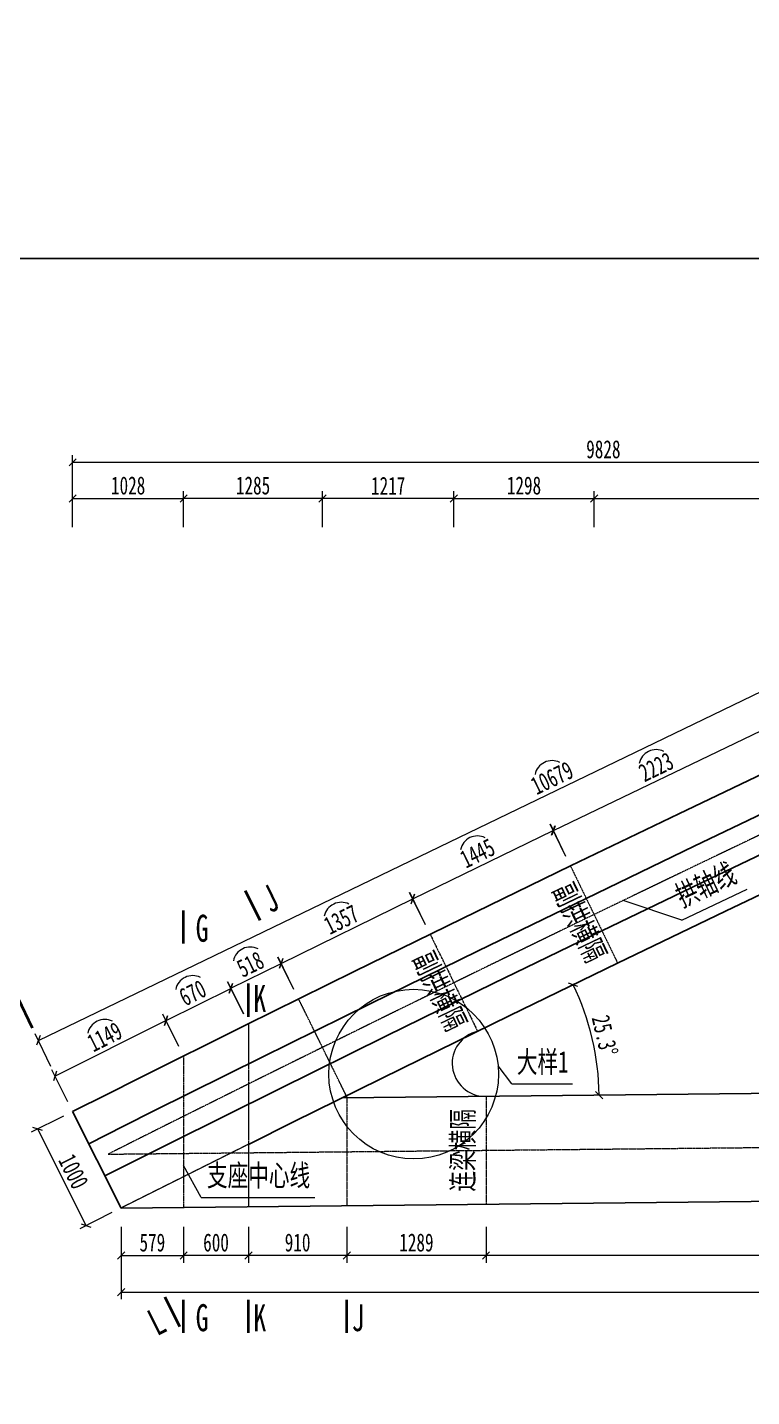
# Model space of a CAD drawing. Header units: millimetres. Extents: x -60009 to 63758, y -2164 to 95433.
# Drawn here: x -18727 to -12021, y 24024 to 36699 of the extents above; entities that cross this region are included whole.
import ezdxf
from ezdxf.enums import TextEntityAlignment as Align

# ---------------------------------------------------------------- set-up
doc = ezdxf.new("R2010")
doc.units = ezdxf.units.MM
doc.linetypes.add('CENTER2', pattern=[28.575000000000003, 19.05, -3.175, 3.175, -3.175])
doc.linetypes.add('DASHED', pattern=[0.75, 0.5, -0.25])
doc.layers.get('Defpoints').update_dxf_attribs({"color": 8})
for name, color, linetype, lineweight in [('中心线', 2, 'CENTER2', 15), ('文字', 7, 'Continuous', 15), ('横隔板', 6, 'CENTER2', 18), ('粗线', 3, 'Continuous', 35), ('细实线', 4, 'Continuous', 15), ('虚线', 7, 'DASHED', 15), ('钢板粗线', 1, 'Continuous', 25)]:
    doc.layers.add(name, color=color, linetype=linetype, lineweight=lineweight)
doc.styles.add('111', font='仿宋_GB2312.TTF', dxfattribs={"width": 0.7})
doc.styles.add('BM_Dim', font='仿宋_GB2312.TTF', dxfattribs={"width": 0.85})
doc.dimstyles.new('200', dxfattribs={"dimscale": 0, "dimtxt": 2.5, "dimasz": 1, "dimexe": 1, "dimexo": 1, "dimgap": 0.6, "dimtad": 1, "dimdec": 0, "dimdsep": 46, "dimtxsty": '111', "dimblk": 'OBLIQUE', "dimcen": 0, "dimclrd": 4, "dimclre": 4, "dimclrt": 4, "dimadec": 1, "dimazin": 2, "dimtfac": 1, "dimtdec": 0, "dimtix": 1, "dimtmove": 2, "dimatfit": 3, "dimfxl": 4, "dimfxlon": 1, "dimtolj": 1, "dimlwd": -1, "dimlwe": -1, "dimarcsym": 0})

# ---------------------------------------------------------------- blocks, each defined once
blk = doc.blocks.new('_Oblique')
at = {"color": 0, "linetype": 'ByBlock', "lineweight": -2}
blk.add_line((-0.5, -0.5), (0.5, 0.5), dxfattribs=at)
blk = doc.blocks.new('*D548')
at = {"layer": 'Defpoints', "color": 0, "transparency": 16777216}
for p in [(-16496.8955078125, 58904.015625), (-15549.90102066441, 58828.74125844237), (-16363.86392326405, 58535.08490051881), (-15210.53631542522, 57888.08299207548), (-16024.50030008712, 57594.4296335563)]:
    blk.add_point(p, dxfattribs=at)
at = {"layer": '细实线', "color": 4, "transparency": 16777216}
for p, q in [((-15592.4964917386, 58946.80727928001), (-15705.6185528466, 59260.358727055)), ((-16406.45941299403, 58653.15101822927), (-16519.58143581399, 58966.70247981769))]:
    blk.add_line(p, q, dxfattribs=at)
blk.add_arc((7131023265738.222, -19765921068622.19), 21012927712990.55, 109.8381073048676, 109.8381073072271, dxfattribs=at)
at = {"layer": '细实线', "color": 4, "transparency": 16777216, "xscale": 66.66666666666666, "yscale": 66.66666666666666, "zscale": 66.66666666666666}
for p, rotation in [((-15682.994140625, 59197.6484375), 19.83810730486761), ((-16496.95703125, 58903.9921875), 199.8381073072271)]:
    blk.add_blockref('_Oblique', p, dxfattribs=dict(at, rotation=rotation))
at = {"layer": '细实线', "color": 4, "transparency": 16777216, "insert": (-16130.45365775884, 59163.02490104437), "char_height": 166.6666666666666, "attachment_point": 5, "rotation": 19.838107306047323, "style": '111'}
blk.add_mtext('865', dxfattribs=at)
blk = doc.blocks.new('*D550')
at = {"layer": 'Defpoints', "color": 0, "transparency": 16777216}
for p in [(-15549.90102066441, 58828.74125844237), (-16363.86392326405, 58535.08490051881), (-15210.53631542522, 57888.08299207548), (-16024.50030008712, 57594.4296335563), (-15060.97154212231, 57473.51662341796)]:
    blk.add_point(p, dxfattribs=at)
at = {"layer": '细实线', "color": 4, "transparency": 16777216}
for p, q in [((-15151.46846294913, 57724.35709551556), (-15038.34748387209, 57410.80525737111)), ((-15965.43138080851, 57430.70083569014), (-15852.3103676885, 57117.14900982747))]:
    blk.add_line(p, q, dxfattribs=at)
blk.add_arc((7131023265738.222, -19765921068622.19), 21012927711157.64, 109.8381073048676, 109.8381073072271, dxfattribs=at)
at = {"layer": '细实线', "color": 4, "transparency": 16777216, "xscale": 66.66666666666666, "yscale": 66.66666666666666, "zscale": 66.66666666666666}
for p, rotation in [((-15060.9716796875, 57473.515625), 19.83810730486761), ((-15874.9345703125, 57179.859375), 199.8381073072271)]:
    blk.add_blockref('_Oblique', p, dxfattribs=dict(at, rotation=rotation))
at = {"layer": '细实线', "color": 4, "transparency": 16777216, "insert": (-15508.43314994634, 57438.89208854437), "char_height": 166.6666666666666, "attachment_point": 5, "rotation": 19.83810730604733, "style": '111'}
blk.add_mtext('865', dxfattribs=at)
blk = doc.blocks.new('*D922')
at = {"layer": 'Defpoints', "color": 0, "transparency": 16777216}
for p in [(-17859.16497570644, 25769.56757293704), (-17280.0539988102, 25828.53895013164), (-17280.0539988102, 25330.34693744308)]:
    blk.add_point(p, dxfattribs=at)
at = {"layer": '细实线', "color": 4, "transparency": 16777216}
for p, q in [((-17859.16497570644, 25597.01360410975), (-17859.16497570644, 25263.68027077641)), ((-17280.0539988102, 25597.01360410975), (-17280.0539988102, 25263.68027077641)), ((-17859.16497570644, 25330.34693744308), (-17280.0539988102, 25330.34693744308))]:
    blk.add_line(p, q, dxfattribs=at)
at = {"layer": '细实线', "color": 4, "transparency": 16777216, "xscale": 66.66666666666666, "yscale": 66.66666666666666, "zscale": 66.66666666666666, "rotation": 180}
blk.add_blockref('_Oblique', (-17859.16497570644, 25330.34693744308), dxfattribs=at)
at = {"layer": '细实线', "color": 4, "transparency": 16777216, "xscale": 66.66666666666666, "yscale": 66.66666666666666, "zscale": 66.66666666666666}
blk.add_blockref('_Oblique', (-17280.0539988102, 25330.34693744308), dxfattribs=at)
at = {"layer": '细实线', "color": 4, "transparency": 16777216, "insert": (-17569.60948725832, 25449.62621672236), "char_height": 166.6666666666666, "attachment_point": 5, "style": '111'}
blk.add_mtext('\\A1;579', dxfattribs=at)
blk = doc.blocks.new('*D923')
at = {"layer": 'Defpoints', "color": 0, "transparency": 16777216}
for p in [(-17280.0539988102, 25828.53895013164), (-16680.0539988102, 25826.89394593729), (-17280.0539988102, 25330.34693744308)]:
    blk.add_point(p, dxfattribs=at)
at = {"layer": '细实线', "color": 4, "transparency": 16777216}
for p, q in [((-17280.0539988102, 25597.01360410975), (-17280.0539988102, 25263.68027077641)), ((-16680.0539988102, 25597.01360410975), (-16680.0539988102, 25263.68027077641)), ((-16680.0539988102, 25330.34693744308), (-17280.0539988102, 25330.34693744308))]:
    blk.add_line(p, q, dxfattribs=at)
at = {"layer": '细实线', "color": 4, "transparency": 16777216, "xscale": 66.66666666666666, "yscale": 66.66666666666666, "zscale": 66.66666666666666, "rotation": 180}
blk.add_blockref('_Oblique', (-17280.0539988102, 25330.34693744308), dxfattribs=at)
at = {"layer": '细实线', "color": 4, "transparency": 16777216, "xscale": 66.66666666666666, "yscale": 66.66666666666666, "zscale": 66.66666666666666}
blk.add_blockref('_Oblique', (-16680.0539988102, 25330.34693744308), dxfattribs=at)
at = {"layer": '细实线', "color": 4, "transparency": 16777216, "insert": (-16980.0539988102, 25449.62621672236), "char_height": 166.6666666666666, "attachment_point": 5, "style": '111'}
blk.add_mtext('\\A1;600', dxfattribs=at)
blk = doc.blocks.new('*D924')
at = {"layer": 'Defpoints', "color": 0, "transparency": 16777216}
for p in [(-16680.0539988102, 25828.53895013164), (-15769.59141918984, 25847.94999962494), (-16680.0539988102, 25330.34693744308)]:
    blk.add_point(p, dxfattribs=at)
at = {"layer": '细实线', "color": 4, "transparency": 16777216}
for p, q in [((-16680.0539988102, 25597.01360410975), (-16680.0539988102, 25263.68027077641)), ((-15769.59141918984, 25597.01360410975), (-15769.59141918984, 25263.68027077641)), ((-15769.59141918984, 25330.34693744308), (-16680.0539988102, 25330.34693744308))]:
    blk.add_line(p, q, dxfattribs=at)
at = {"layer": '细实线', "color": 4, "transparency": 16777216, "xscale": 66.66666666666666, "yscale": 66.66666666666666, "zscale": 66.66666666666666, "rotation": 180}
blk.add_blockref('_Oblique', (-16680.0539988102, 25330.34693744308), dxfattribs=at)
at = {"layer": '细实线', "color": 4, "transparency": 16777216, "xscale": 66.66666666666666, "yscale": 66.66666666666666, "zscale": 66.66666666666666}
blk.add_blockref('_Oblique', (-15769.59141918984, 25330.34693744308), dxfattribs=at)
at = {"layer": '细实线', "color": 4, "transparency": 16777216, "insert": (-16224.82270900001, 25449.62621672236), "char_height": 166.6666666666666, "attachment_point": 5, "style": '111'}
blk.add_mtext('\\A1;910', dxfattribs=at)
blk = doc.blocks.new('*D925')
at = {"layer": 'Defpoints', "color": 0, "transparency": 16777216}
for p in [(-15769.59141918984, 25828.53895013164), (-14480.32922926577, 25834.39512440574), (-15769.59141918984, 25330.34693744308)]:
    blk.add_point(p, dxfattribs=at)
at = {"layer": '细实线', "color": 4, "transparency": 16777216}
for p, q in [((-15769.59141918984, 25597.01360410975), (-15769.59141918984, 25263.68027077641)), ((-14480.32922926577, 25597.01360410975), (-14480.32922926577, 25263.68027077641)), ((-14480.32922926577, 25330.34693744308), (-15769.59141918984, 25330.34693744308))]:
    blk.add_line(p, q, dxfattribs=at)
at = {"layer": '细实线', "color": 4, "transparency": 16777216, "xscale": 66.66666666666666, "yscale": 66.66666666666666, "zscale": 66.66666666666666, "rotation": 180}
blk.add_blockref('_Oblique', (-15769.59141918984, 25330.34693744308), dxfattribs=at)
at = {"layer": '细实线', "color": 4, "transparency": 16777216, "xscale": 66.66666666666666, "yscale": 66.66666666666666, "zscale": 66.66666666666666}
blk.add_blockref('_Oblique', (-14480.32922926577, 25330.34693744308), dxfattribs=at)
at = {"layer": '细实线', "color": 4, "transparency": 16777216, "insert": (-15124.9603242278, 25449.62621672236), "char_height": 166.6666666666666, "attachment_point": 5, "style": '111'}
blk.add_mtext('\\A1;1289', dxfattribs=at)
blk = doc.blocks.new('*D926')
at = {"layer": 'Defpoints', "color": 0, "transparency": 16777216}
for p in [(3519.946001190501, 26028.66645717498), (-14480.32922926577, 25834.39512440574), (-14480.32922926577, 25330.34693744308)]:
    blk.add_point(p, dxfattribs=at)
at = {"layer": '细实线', "color": 4, "transparency": 16777216}
for p, q in [((-14480.32922926577, 25597.01360410975), (-14480.32922926577, 25263.68027077641)), ((3519.946001190501, 25597.01360410974), (3519.946001190501, 25263.68027077641)), ((3519.946001190501, 25330.34693744308), (-14480.32922926577, 25330.34693744308))]:
    blk.add_line(p, q, dxfattribs=at)
at = {"layer": '细实线', "color": 4, "transparency": 16777216, "xscale": 66.66666666666666, "yscale": 66.66666666666666, "zscale": 66.66666666666666, "rotation": 180}
blk.add_blockref('_Oblique', (-14480.32922926577, 25330.34693744308), dxfattribs=at)
at = {"layer": '细实线', "color": 4, "transparency": 16777216, "xscale": 66.66666666666666, "yscale": 66.66666666666666, "zscale": 66.66666666666666}
blk.add_blockref('_Oblique', (3519.946001190501, 25330.34693744308), dxfattribs=at)
at = {"layer": '细实线', "color": 4, "transparency": 16777216, "insert": (-5480.191614037636, 25449.62621672236), "char_height": 166.6666666666666, "attachment_point": 5, "style": '111'}
blk.add_mtext('\\A1;6×3000', dxfattribs=at)
blk = doc.blocks.new('*D928')
at = {"layer": 'Defpoints', "color": 0, "transparency": 16777216}
for p in [(5519.946001190705, 25489.60029198393), (-17859.16497570644, 25430.62891478884), (5519.946001190705, 24991.40827929537)]:
    blk.add_point(p, dxfattribs=at)
at = {"layer": '细实线', "color": 4, "transparency": 16777216}
for p, q in [((-17859.16497570644, 25258.07494596204), (-17859.16497570644, 24924.74161262871)), ((5519.946001190705, 25258.07494596204), (5519.946001190705, 24924.74161262871)), ((-17859.16497570644, 24991.40827929537), (5519.946001190705, 24991.40827929537))]:
    blk.add_line(p, q, dxfattribs=at)
at = {"layer": '细实线', "color": 4, "transparency": 16777216, "xscale": 66.66666666666666, "yscale": 66.66666666666666, "zscale": 66.66666666666666, "rotation": 180}
blk.add_blockref('_Oblique', (-17859.16497570644, 24991.40827929537), dxfattribs=at)
at = {"layer": '细实线', "color": 4, "transparency": 16777216, "xscale": 66.66666666666666, "yscale": 66.66666666666666, "zscale": 66.66666666666666}
blk.add_blockref('_Oblique', (5519.946001190705, 24991.40827929537), dxfattribs=at)
at = {"layer": '细实线', "color": 4, "transparency": 16777216, "insert": (-6169.60948725787, 25110.68755857465), "char_height": 166.6666666666666, "attachment_point": 5, "style": '111'}
blk.add_mtext('\\A1;23379', dxfattribs=at)
blk = doc.blocks.new('*D929')
at = {"layer": 'Defpoints', "color": 0, "transparency": 16777216}
for p in [(-18307.70678094863, 26663.32942541729), (-18631.11697165436, 26501.02333641796), (-17859.16497570644, 25769.56757293704)]:
    blk.add_point(p, dxfattribs=at)
at = {"layer": '细实线', "color": 4, "transparency": 16777216}
for p, q in [((-18392.78047765949, 26620.63448448262), (-18690.70109515308, 26471.1205494018)), ((-18182.57516641217, 25607.26148393771), (-18631.11697165436, 26501.02333641796)), ((-17944.2386724173, 25726.87263200236), (-18242.15928991089, 25577.35869692155))]:
    blk.add_line(p, q, dxfattribs=at)
at = {"layer": '细实线', "color": 4, "transparency": 16777216, "xscale": 66.66666666666666, "yscale": 66.66666666666666, "zscale": 66.66666666666666}
for p, rotation in [((-18631.11697165436, 26501.02333641796), 116.6501661137063), ((-18182.57516641217, 25607.26148393771), 296.6501661137062)]:
    blk.add_blockref('_Oblique', p, dxfattribs=dict(at, rotation=rotation))
at = {"layer": '细实线', "color": 4, "transparency": 16777216, "insert": (-18300.23879942204, 26107.64415343378), "char_height": 166.6666666666666, "attachment_point": 5, "rotation": 296.6501661137063, "style": '111'}
blk.add_mtext('\\A1;1000', dxfattribs=at)
blk = doc.blocks.new('*D930')
at = {"layer": 'Defpoints', "color": 0, "transparency": 16777216}
for p in [(-17443.71053196422, 27504.54238860812), (-17280.0539988102, 27177.35817817543), (-18307.70678094869, 26663.32942541729)]:
    blk.add_point(p, dxfattribs=at)
at = {"layer": '细实线', "color": 4, "transparency": 16777216}
for p, q in [((-18471.36331410271, 26990.51363584998), (-17443.71053196422, 27504.54238860812)), ((-17324.41600376149, 27266.04725940838), (-17473.5341640149, 27564.16617090806)), ((-18352.06878589998, 26752.01850665025), (-18501.18694615339, 27050.13741814992))]:
    blk.add_line(p, q, dxfattribs=at)
at = {"layer": '细实线', "color": 4, "transparency": 16777216, "xscale": 66.66666666666666, "yscale": 66.66666666666666, "zscale": 66.66666666666666}
for p, rotation in [((-17443.71053196422, 27504.54238860812), 26.5740764491384), ((-18471.36331410271, 26990.51363584998), 206.5740764491384)]:
    blk.add_blockref('_Oblique', p, dxfattribs=dict(at, rotation=rotation))
at = {"layer": '细实线', "color": 4, "transparency": 16777216, "insert": (-18010.8970430809, 27354.20623893867), "char_height": 166.6666666666666, "attachment_point": 5, "rotation": 26.5740764491384, "style": '111'}
blk.add_mtext('\\A1;1149', dxfattribs=at)
blk = doc.blocks.new('*D931')
at = {"layer": 'Defpoints', "color": 0, "transparency": 16777216}
for p in [(-16842.98831987709, 27803.35396831268), (-16680.0539988102, 27475.96546251168), (-17280.0539988102, 27177.35817817543)]:
    blk.add_point(p, dxfattribs=at)
at = {"layer": '细实线', "color": 4, "transparency": 16777216}
for p, q in [((-17442.98831987709, 27504.74668397643), (-16842.98831987709, 27803.35396831268)), ((-16724.17488734764, 27564.61880257106), (-16872.69167800946, 27863.03775974809)), ((-17324.17488734764, 27266.01151823481), (-17472.69167800946, 27564.43047541184))]:
    blk.add_line(p, q, dxfattribs=at)
at = {"layer": '细实线', "color": 4, "transparency": 16777216, "xscale": 66.66666666666666, "yscale": 66.66666666666666, "zscale": 66.66666666666666}
for p, rotation in [((-16842.98831987709, 27803.35396831268), 26.45855678253192), ((-17442.98831987709, 27504.74668397643), 206.4585567825319)]:
    blk.add_blockref('_Oblique', p, dxfattribs=dict(at, rotation=rotation))
at = {"layer": '细实线', "color": 4, "transparency": 16777216, "insert": (-17196.13324713013, 27760.83592055061), "char_height": 166.6666666666666, "attachment_point": 5, "rotation": 26.458556782531915, "style": '111'}
blk.add_mtext('\\A1;670', dxfattribs=at)
blk = doc.blocks.new('*D932')
at = {"layer": 'Defpoints', "color": 0, "transparency": 16777216}
for p in [(-16377.41153929086, 28033.16469661754), (-16215.53460420848, 27705.34343049036), (-16680.0539988102, 27475.96546251168)]:
    blk.add_point(p, dxfattribs=at)
at = {"layer": '细实线', "color": 4, "transparency": 16777216}
for p, q in [((-16841.93093389257, 27803.78672863886), (-16377.41153929086, 28033.16469661754)), ((-16259.34271756289, 27794.06040044768), (-16406.92874472285, 28092.94077066)), ((-16723.86211216461, 27564.68243246901), (-16871.44813932457, 27863.56280268132))]:
    blk.add_line(p, q, dxfattribs=at)
at = {"layer": '细实线', "color": 4, "transparency": 16777216, "xscale": 66.66666666666666, "yscale": 66.66666666666666, "zscale": 66.66666666666666}
for p, rotation in [((-16377.41153929086, 28033.16469661754), 26.27999044310848), ((-16841.93093389257, 27803.78672863886), 206.2799904431085)]:
    blk.add_blockref('_Oblique', p, dxfattribs=dict(at, rotation=rotation))
at = {"layer": '细实线', "color": 4, "transparency": 16777216, "insert": (-16662.48310144571, 28025.42641807715), "char_height": 166.6666666666666, "attachment_point": 5, "rotation": 26.27999044310849, "style": '111'}
blk.add_mtext('\\A1;518', dxfattribs=at)
blk = doc.blocks.new('*D933')
at = {"layer": 'Defpoints', "color": 0, "transparency": 16777216}
for p in [(-15158.76565097008, 28631.50263187389), (-14997.65761685166, 28303.44929803201), (-16215.53563971648, 27705.34553312913)]:
    blk.add_point(p, dxfattribs=at)
at = {"layer": '细实线', "color": 4, "transparency": 16777216}
for p, q in [((-15041.21536689798, 28392.14298233855), (-15188.1532219881, 28691.34254425772)), ((-16376.64367383489, 28033.398866971), (-15158.76565097008, 28631.50263187389)), ((-16259.09338976279, 27794.03921743566), (-16406.03124485291, 28093.23877935484))]:
    blk.add_line(p, q, dxfattribs=at)
at = {"layer": '细实线', "color": 4, "transparency": 16777216, "xscale": 66.66666666666666, "yscale": 66.66666666666666, "zscale": 66.66666666666666}
for p, rotation in [((-15158.76565097008, 28631.50263187389), 26.15580132568464), ((-16376.64367383489, 28033.398866971), 206.1558013256846)]:
    blk.add_blockref('_Oblique', p, dxfattribs=dict(at, rotation=rotation))
at = {"layer": '细实线', "color": 4, "transparency": 16777216, "insert": (-15820.28458676446, 28439.51567374163), "char_height": 166.6666666666666, "attachment_point": 5, "rotation": 26.15580132568464, "style": '111'}
blk.add_mtext('\\A1;1357', dxfattribs=at)
blk = doc.blocks.new('*D934')
at = {"layer": 'Defpoints', "color": 0, "transparency": 16777216}
for p in [(-13858.45153326543, 29264.54883779139), (-13698.5132778857, 28936.13454132518), (-14997.65761685166, 28303.44929803201)]:
    blk.add_point(p, dxfattribs=at)
at = {"layer": '细实线', "color": 4, "transparency": 16777216}
for p, q in [((-13741.69417479288, 29024.8014074535), (-13887.64087288357, 29324.48569537587)), ((-15157.5958722314, 28631.86359449822), (-13858.45153326543, 29264.54883779139)), ((-15040.83851375884, 28392.11616416033), (-15186.78521184954, 28691.8004520827))]:
    blk.add_line(p, q, dxfattribs=at)
at = {"layer": '细实线', "color": 4, "transparency": 16777216, "xscale": 66.66666666666666, "yscale": 66.66666666666666, "zscale": 66.66666666666666}
for p, rotation in [((-13858.45153326543, 29264.54883779139), 25.9661516596678), ((-15157.5958722314, 28631.86359449822), 205.9661516596678)]:
    blk.add_blockref('_Oblique', p, dxfattribs=dict(at, rotation=rotation))
at = {"layer": '细实线', "color": 4, "transparency": 16777216, "insert": (-14559.460052562, 29053.82467869907), "char_height": 166.6666666666666, "attachment_point": 5, "rotation": 25.966151659667798, "style": '111'}
blk.add_mtext('\\A1;1445', dxfattribs=at)
blk = doc.blocks.new('*D935')
at = {"layer": 'Defpoints', "color": 0, "transparency": 16777216}
for p in [(-11851.53036116147, 30225.86842630516), (-11694.08135963901, 29897.63612441245), (-13698.47612236169, 28936.15258903909)]:
    blk.add_point(p, dxfattribs=at)
at = {"layer": '细实线', "color": 4, "transparency": 16777216}
for p, q in [((-13855.92512388415, 29264.3848909318), (-11851.53036116147, 30225.86842630516)), ((-11736.19643869937, 29985.43299330783), (-11880.363841777, 30285.9772845545)), ((-13740.59120142205, 29023.94945793446), (-13884.75860449968, 29324.49374918113))]:
    blk.add_line(p, q, dxfattribs=at)
at = {"layer": '细实线', "color": 4, "transparency": 16777216, "xscale": 66.66666666666666, "yscale": 66.66666666666666, "zscale": 66.66666666666666}
for p, rotation in [((-11851.53036116147, 30225.86842630516), 25.62646174925134), ((-13855.92512388415, 29264.3848909318), 205.6264617492513)]:
    blk.add_blockref('_Oblique', p, dxfattribs=dict(at, rotation=rotation))
at = {"layer": '细实线', "color": 4, "transparency": 16777216, "insert": (-12905.31629432681, 29852.67277797269), "char_height": 166.6666666666666, "attachment_point": 5, "rotation": 25.626461749251337, "style": '111'}
blk.add_mtext('\\A1;2223', dxfattribs=at)
blk = doc.blocks.new('*D937')
at = {"layer": 'Defpoints', "color": 0, "transparency": 16777216}
for p in [(-9008.781181705823, 31965.6529204122), (-8691.091941185487, 31307.87110322725), (-18307.70678094869, 26663.32942541741)]:
    blk.add_point(p, dxfattribs=at)
at = {"layer": '细实线', "color": 4, "transparency": 16777216}
for p, q in [((-18625.39602146903, 27321.11124260235), (-9008.781181705823, 31965.6529204122)), ((-8892.80682939025, 31725.52574428235), (-9037.774769784715, 32025.68471444466)), ((-18509.42166915345, 27080.98406647251), (-18654.38960954792, 27381.14303663481))]:
    blk.add_line(p, q, dxfattribs=at)
at = {"layer": '细实线', "color": 4, "transparency": 16777216, "xscale": 66.66666666666666, "yscale": 66.66666666666666, "zscale": 66.66666666666666}
for p, rotation in [((-9008.781181705823, 31965.6529204122), 25.77917402964194), ((-18625.39602146903, 27321.11124260235), 205.779174029642)]:
    blk.add_blockref('_Oblique', p, dxfattribs=dict(at, rotation=rotation))
at = {"layer": '细实线', "color": 4, "transparency": 16777216, "insert": (-13868.96361593398, 29750.79031839779), "char_height": 166.6666666666666, "attachment_point": 5, "rotation": 25.779174029641943, "style": '111'}
blk.add_mtext('\\A1;10679', dxfattribs=at)
blk = doc.blocks.new('*D938')
at = {"layer": 'Defpoints', "color": 0, "transparency": 16777216}
for p in [(-17280.0539988102, 32337.8383322837), (-17280.0539988102, 26825.84776368164), (-18307.70678094869, 26663.32942541729)]:
    blk.add_point(p, dxfattribs=at)
at = {"layer": '细实线', "color": 4, "transparency": 16777216}
for p, q in [((-18307.70678094869, 32071.17166561704), (-18307.70678094869, 32404.50499895037)), ((-18307.70678094869, 32337.8383322837), (-17280.0539988102, 32337.8383322837)), ((-17280.0539988102, 32071.17166561704), (-17280.0539988102, 32404.50499895037))]:
    blk.add_line(p, q, dxfattribs=at)
at = {"layer": '细实线', "color": 4, "transparency": 16777216, "xscale": 66.66666666666666, "yscale": 66.66666666666666, "zscale": 66.66666666666666, "rotation": 180}
blk.add_blockref('_Oblique', (-18307.70678094869, 32337.8383322837), dxfattribs=at)
at = {"layer": '细实线', "color": 4, "transparency": 16777216, "xscale": 66.66666666666666, "yscale": 66.66666666666666, "zscale": 66.66666666666666}
blk.add_blockref('_Oblique', (-17280.0539988102, 32337.8383322837), dxfattribs=at)
at = {"layer": '细实线', "color": 4, "transparency": 16777216, "insert": (-17793.88038987944, 32457.11761156298), "char_height": 166.6666666666666, "attachment_point": 5, "style": '111'}
blk.add_mtext('\\A1;1028', dxfattribs=at)
blk = doc.blocks.new('*D939')
at = {"layer": 'Defpoints', "color": 0, "transparency": 16777216}
for p in [(-13479.58213088935, 32337.8383322837), (-13479.58213088935, 28485.41255404383), (-14777.91009104689, 27854.77007926862)]:
    blk.add_point(p, dxfattribs=at)
at = {"layer": '细实线', "color": 4, "transparency": 16777216}
for p, q in [((-14777.91009104689, 32071.17166561704), (-14777.91009104689, 32404.50499895037)), ((-14777.91009104689, 32337.8383322837), (-13479.58213088935, 32337.8383322837)), ((-13479.58213088935, 32071.17166561704), (-13479.58213088935, 32404.50499895037))]:
    blk.add_line(p, q, dxfattribs=at)
at = {"layer": '细实线', "color": 4, "transparency": 16777216, "xscale": 66.66666666666666, "yscale": 66.66666666666666, "zscale": 66.66666666666666, "rotation": 180}
blk.add_blockref('_Oblique', (-14777.91009104689, 32337.8383322837), dxfattribs=at)
at = {"layer": '细实线', "color": 4, "transparency": 16777216, "xscale": 66.66666666666666, "yscale": 66.66666666666666, "zscale": 66.66666666666666}
blk.add_blockref('_Oblique', (-13479.58213088935, 32337.8383322837), dxfattribs=at)
at = {"layer": '细实线', "color": 4, "transparency": 16777216, "insert": (-14128.74611096812, 32457.11761156298), "char_height": 166.6666666666666, "attachment_point": 5, "style": '111'}
blk.add_mtext('\\A1;1298', dxfattribs=at)
blk = doc.blocks.new('*D940')
at = {"layer": 'Defpoints', "color": 0, "transparency": 16777216}
for p in [(-9480.053998809499, 32337.8383322837), (-9480.053998809499, 30389.01146304955), (-13479.58213088935, 28485.41255404383)]:
    blk.add_point(p, dxfattribs=at)
at = {"layer": '细实线', "color": 4, "transparency": 16777216}
for p, q in [((-13479.58213088935, 32071.17166561704), (-13479.58213088935, 32404.50499895037)), ((-13479.58213088935, 32337.8383322837), (-9480.053998809499, 32337.8383322837)), ((-9480.053998809499, 32071.17166561704), (-9480.053998809499, 32404.50499895037))]:
    blk.add_line(p, q, dxfattribs=at)
at = {"layer": '细实线', "color": 4, "transparency": 16777216, "xscale": 66.66666666666666, "yscale": 66.66666666666666, "zscale": 66.66666666666666, "rotation": 180}
blk.add_blockref('_Oblique', (-13479.58213088935, 32337.8383322837), dxfattribs=at)
at = {"layer": '细实线', "color": 4, "transparency": 16777216, "xscale": 66.66666666666666, "yscale": 66.66666666666666, "zscale": 66.66666666666666}
blk.add_blockref('_Oblique', (-9480.053998809499, 32337.8383322837), dxfattribs=at)
at = {"layer": '细实线', "color": 4, "transparency": 16777216, "insert": (-11479.81806484942, 32457.11761156298), "char_height": 166.6666666666666, "attachment_point": 5, "style": '111'}
blk.add_mtext('\\A1;2×2000', dxfattribs=at)
blk = doc.blocks.new('*D942')
at = {"layer": 'Defpoints', "color": 0, "transparency": 16777216}
for p in [(-15994.63017943735, 32337.8383322837), (-14777.73497013147, 27854.41251840311), (-15994.63017943735, 27256.78851155267)]:
    blk.add_point(p, dxfattribs=at)
at = {"layer": '细实线', "color": 4, "transparency": 16777216}
for p, q in [((-15994.63017943735, 32071.17166561704), (-15994.63017943735, 32404.50499895037)), ((-14777.73497013147, 32337.8383322837), (-15994.63017943735, 32337.8383322837)), ((-14777.73497013147, 32071.17166561704), (-14777.73497013147, 32404.50499895037))]:
    blk.add_line(p, q, dxfattribs=at)
at = {"layer": '细实线', "color": 4, "transparency": 16777216, "xscale": 66.66666666666666, "yscale": 66.66666666666666, "zscale": 66.66666666666666, "rotation": 180}
blk.add_blockref('_Oblique', (-15994.63017943735, 32337.8383322837), dxfattribs=at)
at = {"layer": '细实线', "color": 4, "transparency": 16777216, "xscale": 66.66666666666666, "yscale": 66.66666666666666, "zscale": 66.66666666666666}
blk.add_blockref('_Oblique', (-14777.73497013147, 32337.8383322837), dxfattribs=at)
at = {"layer": '细实线', "color": 4, "transparency": 16777216, "insert": (-15386.18257478441, 32455.31580976118), "char_height": 166.6666666666666, "attachment_point": 5, "style": '111'}
blk.add_mtext('\\A1;1217', dxfattribs=at)
blk = doc.blocks.new('*D943')
at = {"layer": 'Defpoints', "color": 0, "transparency": 16777216}
for p in [(-17280.0539988102, 32337.8383322837), (-15994.63017943735, 27256.78851155267), (-17280.0539988102, 27028.96916537266)]:
    blk.add_point(p, dxfattribs=at)
at = {"layer": '细实线', "color": 4, "transparency": 16777216}
for p, q in [((-17280.0539988102, 32071.17166561704), (-17280.0539988102, 32404.50499895037)), ((-15994.63017943735, 32337.8383322837), (-17280.0539988102, 32337.8383322837)), ((-15994.63017943735, 32071.17166561704), (-15994.63017943735, 32404.50499895037))]:
    blk.add_line(p, q, dxfattribs=at)
at = {"layer": '细实线', "color": 4, "transparency": 16777216, "xscale": 66.66666666666666, "yscale": 66.66666666666666, "zscale": 66.66666666666666, "rotation": 180}
blk.add_blockref('_Oblique', (-17280.0539988102, 32337.8383322837), dxfattribs=at)
at = {"layer": '细实线', "color": 4, "transparency": 16777216, "xscale": 66.66666666666666, "yscale": 66.66666666666666, "zscale": 66.66666666666666}
blk.add_blockref('_Oblique', (-15994.63017943735, 32337.8383322837), dxfattribs=at)
at = {"layer": '细实线', "color": 4, "transparency": 16777216, "insert": (-16637.34208912377, 32457.11761156298), "char_height": 166.6666666666666, "attachment_point": 5, "style": '111'}
blk.add_mtext('\\A1;1285', dxfattribs=at)
blk = doc.blocks.new('*D944')
at = {"layer": 'Defpoints', "color": 0, "transparency": 16777216}
for p in [(-8480.053998809493, 32673.05787859966), (-8480.053998809493, 30854.59085120015), (-18307.70678094863, 26663.32942541729)]:
    blk.add_point(p, dxfattribs=at)
at = {"layer": '细实线', "color": 4, "transparency": 16777216}
for p, q in [((-18307.70678094863, 32406.39121193299), (-18307.70678094863, 32739.72454526633)), ((-8480.053998809493, 32406.39121193299), (-8480.053998809493, 32739.72454526633)), ((-18307.70678094863, 32673.05787859966), (-8480.053998809493, 32673.05787859966))]:
    blk.add_line(p, q, dxfattribs=at)
at = {"layer": '细实线', "color": 4, "transparency": 16777216, "xscale": 66.66666666666666, "yscale": 66.66666666666666, "zscale": 66.66666666666666, "rotation": 180}
blk.add_blockref('_Oblique', (-18307.70678094863, 32673.05787859966), dxfattribs=at)
at = {"layer": '细实线', "color": 4, "transparency": 16777216, "xscale": 66.66666666666666, "yscale": 66.66666666666666, "zscale": 66.66666666666666}
blk.add_blockref('_Oblique', (-8480.053998809493, 32673.05787859966), dxfattribs=at)
at = {"layer": '细实线', "color": 4, "transparency": 16777216, "insert": (-13393.88038987906, 32792.33715787894), "char_height": 166.6666666666666, "attachment_point": 5, "style": '111'}
blk.add_mtext('\\A1;9828', dxfattribs=at)
blk = doc.blocks.new('*D945')
at = {"layer": 'Defpoints', "color": 0, "transparency": 16777216}
for p in [(-13262.32930837893, 28036.27665716622), (-14260.86245485647, 27551.25481827528), (-13494.77901334395, 27331.86201993198), (5519.946001190501, 27008.60525889921), (-15809.59141918989, 26790.5232594314)]:
    blk.add_point(p, dxfattribs=at)
at = {"layer": '细实线', "color": 4, "transparency": 16777216}
blk.add_arc((-15827.38435474141, 26790.34133711002), 2394.638245881813, 0.585795300140205, 25.9074376870824, dxfattribs=at)
at = {"layer": '细实线', "color": 4, "transparency": 16777216, "xscale": 66.66666666666666, "yscale": 66.66666666666666, "zscale": 66.66666666666666}
for p, rotation in [((-13673.40469220859, 27836.60322690384), 115.9074376870824), ((-13432.87126513692, 26814.82382784767), 270.5857953001402)]:
    blk.add_blockref('_Oblique', p, dxfattribs=dict(at, rotation=rotation))
at = {"layer": '细实线', "color": 4, "transparency": 16777216, "insert": (-13380.35515654782, 27366.38771241336), "char_height": 166.6666666666666, "attachment_point": 5, "rotation": 283.24661649361127, "style": '111'}
blk.add_mtext('\\A1;25.3%%d', dxfattribs=at)

msp = doc.modelspace()

# ---------------------------------------------------------------- linework, layer by layer
at = {"layer": 'Defpoints'}
for points in [[(-19316.82094484377, 51614.16693591246), (6349.845721822898, 51614.16693591246), (6349.845721822894, 34560.83363362814), (-19316.82094484377, 34560.83363362814)], [(-19316.82094484377, 34560.83363362814), (6349.845721822898, 34560.83363362814), (6349.845721822894, 17507.50033134381), (-19316.82094484377, 17507.50033134382)]]:
    msp.add_lwpolyline(points, close=True, dxfattribs=at)
for points in [[(-8550.399993657778, 31005.68429876719), (-9550.649884581104, 30539.98856655341), (-10551.14812125363, 30070.14421091683), (-11551.64403878967, 29596.26795495838), (-12552.1376355626, 29118.35981815195), (-13552.62891013413, 28636.41981990028), (-14553.11786139696, 28150.44797946272), (-15553.60448850959, 27660.44431598197), (-16554.08879076741, 27166.40884854314), (-17554.5707678843, 26668.34159603161), (-17830.54007868075, 26529.8441064456), (-18158.19286081919, 26365.40883771581)], [(-8409.7080461301, 30703.49749430717), (-9409.458155388798, 30238.03445013502), (-10408.95991902923, 29768.65804857623), (-11408.46400178179, 29295.25156660235), (-12407.97040533195, 28817.81498471169), (-13407.47913102816, 28336.34828354446), (-14406.99018003139, 27850.85144381557), (-15406.5035532567, 27361.32444634649), (-16406.01925125078, 26867.76727212937), (-17405.53727448186, 26370.17990218888), (-17681.02615855131, 26231.92351874409), (-18008.67894068974, 26067.48825001429)]]:
    msp.add_lwpolyline(points, dxfattribs=at)
at = {"layer": '中心线', "ltscale": 0.15}
for p, q in [((-13698.5132778857, 28936.13454132518), (-13261.59355414096, 28036.6310724472)), ((-15769.59141918984, 26799.83866563971), (-16215.53563971648, 27705.34553312913)), ((-17280.0539988102, 27177.35817817543), (-17280.0539988102, 25775.48864273126)), ((-15769.59141918984, 26799.83866563971), (-15769.59141918984, 25790.47326068133)), ((-14480.32922926577, 26803.82588133064), (-14480.32922926577, 25803.77588258058)), ((-17980.0539988102, 26268.3315536384), (5519.946001190618, 26508.60525889922))]:
    msp.add_line(p, q, dxfattribs=at)
msp.add_lwpolyline([(-7980.053450412541, 31085.36530320038), (-8480.053998809499, 30854.59085120015), (-9480.053998809499, 30389.01146304955), (-10480.0539988095, 29919.40108452535), (-11480.0539988095, 29445.75971562754), (-12480.0539988095, 28968.08735635616), (-13480.0539988095, 28486.38400671117), (-14480.0539988095, 28000.64966669258), (-15480.0539988095, 27510.88433630041), (-16480.0539988095, 27017.08801553464), (-17480.0539988095, 26519.26070439523), (-17980.0539988102, 26268.3315536384)], dxfattribs=at)
at = {"layer": '横隔板', "color": 2}
for p, q in [((-14997.65761685166, 28303.44929803201), (-14557.81232341127, 27405.3757387742)), ((-16680.0539988102, 27475.96546251168), (-16680.0539988102, 25780.60084922619))]:
    msp.add_line(p, q, dxfattribs=at)
at = {"layer": '粗线'}
for p, q in [((-16572.9279664354, 28431.0443791638), (-16708.64124111052, 28706.61539583192)), ((-17280.0539988102, 28217.90619068114), (-17280.0539988102, 28525.08281438571)), ((-16680.0539988102, 27540.41594501171), (-16680.0539988102, 27847.59256871629)), ((-18678.11283258026, 27435.22063922816), (-18812.32400010735, 27711.52634069224)), ((-17315.731929999, 24668.97139059092), (-17449.94309752609, 24945.277092055)), ((-17280.0539988102, 24612.87984588605), (-17280.0539988102, 24920.05646959063)), ((-16680.0539988102, 24612.87984588605), (-16680.0539988102, 24920.05646959063)), ((-15769.59141918984, 24612.87984588605), (-15769.59141918984, 24920.05646959063))]:
    msp.add_line(p, q, dxfattribs=at)
at = {"layer": '细实线'}
for p, q in [((-12668.00282376912, 28433.81076099892), (-12062.58561817, 28720.4758469747)), ((-12668.00282376912, 28433.81076099892), (-13211.30002486988, 28615.84369618828)), ((-14240.80072689733, 26918.00445412445), (-14368.84667403094, 27086.35819409653)), ((-14240.80072689733, 26918.00445412445), (-13678.40433255109, 26918.00445412445)), ((-17116.92117937681, 25867.43015144267), (-17280.0539988102, 26162.86404679242)), ((-17116.92117937681, 25867.43015144267), (-16064.14640843982, 25867.43015144267))]:
    msp.add_line(p, q, dxfattribs=at)
msp.add_circle((-15150.26348170425, 27009.43208041008), 785.1941506922028, dxfattribs=at)
for centre, radius, start, end in [((-12905.31629432681, 29852.67277797269), 160.5042684870527, 63.76792570295971, 168.1893956750262), ((-13868.96361593399, 29750.79031839779), 160.5042684870527, 63.76792570295979, 168.1893956750254), ((-14559.460052562, 29053.82467869906), 160.5042684870527, 63.76792570295957, 168.1893956750124), ((-15820.28458676446, 28439.51567374163), 160.5042684870527, 63.7679257029562, 168.1893956750256), ((-16662.48310144571, 28025.42641807714), 160.5042684870527, 63.76792570297376, 168.1893956750255), ((-17196.13324713014, 27760.83592055061), 160.5042684870527, 63.76792570297376, 168.1893956750255), ((-18010.89704308091, 27354.20623893866), 160.5042684870527, 63.76792570294852, 168.1893956750257), ((-14488.53132548239, 27108.53654543703), 304.8169341999929, 103.1374123132461, 269.7759628706261)]:
    msp.add_arc(centre, radius, start, end, dxfattribs=at)
at = {"layer": '虚线', "ltscale": 3}
msp.add_line((-16680.0539988102, 26358.99054175375), (-17859.16497570644, 25769.56757293655), dxfattribs=at)
at = {"layer": '钢板粗线'}
for p, q in [((-15809.59141918989, 26790.5232594314), (5519.946001190501, 27008.60525889921)), ((-17859.16497570621, 25769.56757293658), (-18307.70678094863, 26663.32942541729)), ((-17859.16497570644, 25769.56757293655), (5519.946001190734, 26008.60525889922))]:
    msp.add_line(p, q, dxfattribs=at)
for points in [[(-8691.091941185457, 31307.87110322721), (-9691.841613773448, 30841.94268297178), (-10693.33632347798, 30371.63037325746), (-11694.82407579753, 29897.28434331443), (-12696.30486579328, 29418.90465159219), (-13697.77868924006, 28936.49135625613), (-14699.24554276253, 28450.04451510988), (-15700.70542376251, 27959.56418561743), (-16702.15833028402, 27465.05042495692), (-17703.60426128675, 26966.50328987434), (-17980.0539988102, 26827.76469414712), (-17980.0539988102, 26827.76469414712), (-18307.70678094863, 26663.32942541732)], [(-8269.014894768816, 30401.30810407833), (-8269.768045146675, 30400.96048872815), (-9268.26638384555, 29936.08024312732), (-10266.77167414101, 29467.17179579323), (-11265.28392182147, 28994.23508794066), (-12263.80313182571, 28517.27006112013), (-13262.32930837893, 28036.27665716622), (-14260.86245485647, 27551.25481827528), (-15259.40257385648, 27062.20448698339), (-16257.94966733498, 26569.12560611236), (-16680.0539988102, 26358.99054175375)]]:
    msp.add_lwpolyline(points, dxfattribs=at)

# ---------------------------------------------------------------- texts
at = {"layer": '文字', "style": 'BM_Dim', "width": 0.7}
for s, rotation, p in [('拱轴线', 25.33755805959553, (-12378.5488793799, 28620.16703223341)), ('副拱横隔', 295.5823046756082, (-13756.52911720431, 28344.95220908587)), ('副拱横隔', 295.5823046756082, (-15051.33070466625, 27710.80328184772)), ('连梁横隔', 90.00000000001222, (-14536.09737868059, 26303.54398844164))]:
    msp.add_text(s, height=199.9999992709192, rotation=rotation, dxfattribs=at).set_placement(p, align=Align.BOTTOM_CENTER)
for s, height, rotation, p in [('J', 249.999999088649, 26.2193341082123, (-16426.73644794068, 28521.62647394614)), ('G', 249.999999088649, 359.9999999999997, (-17108.88427418866, 28234.57956310343)), ('K', 249.999999088649, 359.9999999999997, (-16575.06644943626, 27585.55068867008)), ('G', 249.999999088649, 359.9999999999997, (-17108.88427418866, 24629.55321830835)), ('K', 249.999999088649, 359.9999999999997, (-16575.06644943626, 24629.55321830835)), ('J', 249.999999088649, 359.9999999999997, (-15664.6038698159, 24629.55321830835)), ('L', 249.9999990886491, 26.60238910259776, (-17474.57643919076, 24608.05454290702))]:
    msp.add_text(s, height=height, rotation=rotation, dxfattribs=at).set_placement(p, align=Align.CENTER)
for s, p in [('大样1', (-13956.19712433121, 26962.56173158971)), ('支座中心线', (-16586.37163176131, 25911.98742890792))]:
    msp.add_text(s, height=199.9999992709192, dxfattribs=at).set_placement(p, align=Align.BOTTOM_CENTER)

# ---------------------------------------------------------------- dimensions: what is measured, and where the dimension line sits
at = {"layer": '细实线'}
for base, picture, middle in [((-16496.8955078125, 58904.015625), '*D548', (-16130.45365775884, 59163.02490104437)), ((-15060.97154212231, 57473.51662341796), '*D550', (-15508.43314994634, 57438.89208854437))]:
    dim = msp.add_angular_dim_2l(base=base, line1=((-16024.50030008712, 57594.4296335563), (-16363.86392326405, 58535.08490051881)), line2=((-15549.90102066441, 58828.74125844237), (-15210.53631542522, 57888.08299207548)), text='865', dimstyle='200', override={"dimscale": 66.66666666666666, "dimtxsty": '111', "dimblk": 'Oblique'}, dxfattribs=at)
    dim.commit()
    dim.dimension.update_dxf_attribs({"geometry": picture, "text_midpoint": middle})
for base, p1, p2, picture, middle in [((-8480.053998809493, 32673.05787859966), (-18307.70678094863, 26663.32942541729), (-8480.053998809493, 30854.59085120015), '*D944', (-13393.88038987906, 32792.33715787894)), ((-17280.0539988102, 32337.8383322837), (-18307.70678094869, 26663.32942541729), (-17280.0539988102, 26825.84776368164), '*D938', (-17793.88038987944, 32457.11761156298)), ((-17280.0539988102, 32337.8383322837), (-15994.63017943735, 27256.78851155267), (-17280.0539988102, 27028.96916537266), '*D943', (-16637.34208912377, 32457.11761156298)), ((-15994.63017943735, 32337.8383322837), (-14777.73497013147, 27854.41251840311), (-15994.63017943735, 27256.78851155267), '*D942', (-15386.18257478441, 32455.31580976118)), ((-13479.58213088935, 32337.8383322837), (-14777.91009104689, 27854.77007926862), (-13479.58213088935, 28485.41255404383), '*D939', (-14128.74611096812, 32457.11761156298)), ((-17280.0539988102, 25330.34693744308), (-17859.16497570644, 25769.56757293704), (-17280.0539988102, 25828.53895013164), '*D922', (-17569.60948725832, 25449.62621672236)), ((5519.946001190705, 24991.40827929537), (-17859.16497570644, 25430.62891478884), (5519.946001190705, 25489.60029198393), '*D928', (-6169.60948725787, 25110.68755857465))]:
    dim = msp.add_linear_dim(base=base, p1=p1, p2=p2, dimstyle='200', override={"dimscale": 66.66666666666666, "dimblk": 'Oblique'}, dxfattribs=at)
    dim.commit()
    dim.dimension.update_dxf_attribs({"geometry": picture, "text_midpoint": middle})
dim = msp.add_linear_dim(base=(-9480.053998809499, 32337.8383322837), p1=(-13479.58213088935, 28485.41255404383), p2=(-9480.053998809499, 30389.01146304955), text='2×2000', dimstyle='200', override={"dimscale": 66.66666666666666, "dimtxsty": '111', "dimblk": 'Oblique'}, dxfattribs=at)
dim.commit()
dim.dimension.update_dxf_attribs({"geometry": '*D940', "text_midpoint": (-11479.81806484942, 32457.11761156298)})
for p1, p2, distance, picture, middle in [((-18307.70678094869, 26663.32942541741), (-8691.091941185487, 31307.87110322725), 730.481603164326, '*D937', (-13868.96361593398, 29750.79031839779)), ((-13698.47612236169, 28936.15258903909), (-11694.08135963901, 29897.63612441245), 364.04207460979865, '*D935', (-12905.31629432681, 29852.67277797269)), ((-14997.65761685166, 28303.44929803201), (-13698.5132778857, 28936.13454132518), 365.28919455317464, '*D934', (-14559.460052562, 29053.82467869907)), ((-16215.53563971648, 27705.34553312913), (-14997.65761685166, 28303.44929803201), 365.4788482282838, '*D933', (-15820.28458676446, 28439.51567374163)), ((-16680.0539988102, 27475.96546251168), (-16215.53460420848, 27705.34343049036), 365.61034536360154, '*D932', (-16662.48310144571, 28025.42641807715)), ((-17280.0539988102, 27177.35817817543), (-16680.0539988102, 27475.96546251168), 365.6922568391921, '*D931', (-17196.13324713013, 27760.83592055061)), ((-18307.70678094869, 26663.32942541729), (-17280.0539988102, 27177.35817817543), 365.83188543435654, '*D930', (-18010.8970430809, 27354.20623893867)), ((-17859.16497570644, 25769.56757293704), (-18307.70678094863, 26663.32942541729), 361.8527573179122, '*D929', (-18300.23879942204, 26107.64415343378))]:
    dim = msp.add_aligned_dim(p1=p1, p2=p2, distance=distance, dimstyle='200', override={"dimscale": 66.66666666666666, "dimblk": 'Oblique'}, dxfattribs=at)
    dim.commit()
    dim.dimension.update_dxf_attribs({"geometry": picture, "text_midpoint": middle})
dim = msp.add_angular_dim_2l(base=(-13494.77901334395, 27331.86201993198), line1=((-13262.32930837893, 28036.27665716622), (-14260.86245485647, 27551.25481827528)), line2=((-15809.59141918989, 26790.5232594314), (5519.946001190501, 27008.60525889921)), dimstyle='200', override={"dimscale": 66.66666666666666, "dimblk": 'Oblique'}, dxfattribs=at)
dim.commit()
dim.dimension.update_dxf_attribs({"geometry": '*D945', "text_midpoint": (-13380.35515654782, 27366.38771241336)})
dim = msp.add_linear_dim(base=(-14480.32922926577, 25330.34693744308), p1=(3519.946001190501, 26028.66645717498), p2=(-14480.32922926577, 25834.39512440574), angle=180, text='6×3000', dimstyle='200', override={"dimscale": 66.66666666666666, "dimtxsty": '111', "dimblk": 'Oblique'}, dxfattribs=at)
dim.commit()
dim.dimension.update_dxf_attribs({"geometry": '*D926', "text_midpoint": (-5480.191614037636, 25449.62621672236)})
for base, p1, p2, picture, middle in [((-17280.0539988102, 25330.34693744308), (-16680.0539988102, 25826.89394593729), (-17280.0539988102, 25828.53895013164), '*D923', (-16980.0539988102, 25449.62621672236)), ((-16680.0539988102, 25330.34693744308), (-15769.59141918984, 25847.94999962494), (-16680.0539988102, 25828.53895013164), '*D924', (-16224.82270900001, 25449.62621672236)), ((-15769.59141918984, 25330.34693744308), (-14480.32922926577, 25834.39512440574), (-15769.59141918984, 25828.53895013164), '*D925', (-15124.9603242278, 25449.62621672236))]:
    dim = msp.add_linear_dim(base=base, p1=p1, p2=p2, angle=180, dimstyle='200', override={"dimscale": 66.66666666666666, "dimblk": 'Oblique'}, dxfattribs=at)
    dim.commit()
    dim.dimension.update_dxf_attribs({"geometry": picture, "text_midpoint": middle})

doc.saveas('drawing.dxf')
